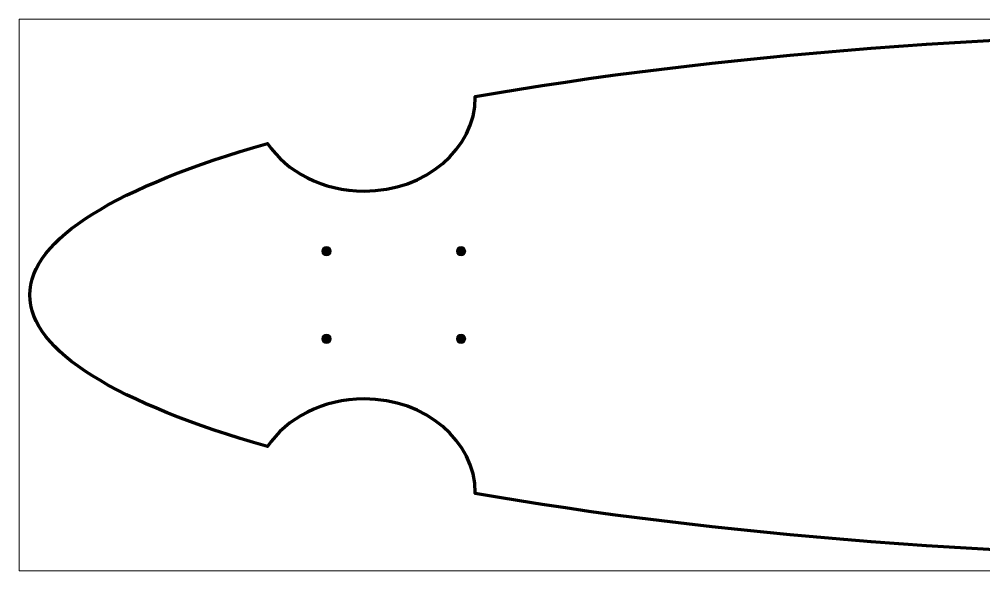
# Model space of a CAD drawing. Header units: inches. Extents: x 0 to 48, y -19.6 to 10.
# Drawn here: x 0 to 17.49, y -12.01 to -2.01 of the extents above; entities that cross this region are included whole.
import ezdxf

# ---------------------------------------------------------------- set-up
doc = ezdxf.new("R2010")
doc.units = ezdxf.units.IN
doc.header["$MEASUREMENT"] = 0
doc.layers.add('Layer 1', color=7, linetype='Continuous')

msp = doc.modelspace()

# ---------------------------------------------------------------- hatches: boundary and pattern name
at = {"layer": 'Layer 1', "true_color": 0xe6e7e8}
h = msp.add_hatch(color=254, dxfattribs=at)
edge = h.paths.add_edge_path()
edge.add_spline(control_points=[(5.655, -6.214), (5.655, -6.26), (5.617, -6.298), (5.571, -6.298), (5.524, -6.298), (5.486, -6.26), (5.486, -6.214), (5.486, -6.167), (5.524, -6.129), (5.571, -6.129), (5.617, -6.129), (5.655, -6.167), (5.655, -6.214)], knot_values=[0, 0, 0, 0, 1, 1, 1, 2, 2, 2, 3, 3, 3, 4, 4, 4, 4], degree=3, periodic=1)
h = msp.add_hatch(color=254, dxfattribs=at)
edge = h.paths.add_edge_path()
edge.add_spline(control_points=[(8.095, -6.214), (8.095, -6.26), (8.057, -6.298), (8.011, -6.298), (7.964, -6.298), (7.926, -6.26), (7.926, -6.214), (7.926, -6.167), (7.964, -6.129), (8.011, -6.129), (8.057, -6.129), (8.095, -6.167), (8.095, -6.214)], knot_values=[0, 0, 0, 0, 1, 1, 1, 2, 2, 2, 3, 3, 3, 4, 4, 4, 4], degree=3, periodic=1)
h = msp.add_hatch(color=254, dxfattribs=at)
edge = h.paths.add_edge_path()
edge.add_spline(control_points=[(5.655, -7.801), (5.655, -7.848), (5.617, -7.886), (5.571, -7.886), (5.524, -7.886), (5.486, -7.848), (5.486, -7.801), (5.486, -7.754), (5.524, -7.716), (5.571, -7.716), (5.617, -7.716), (5.655, -7.754), (5.655, -7.801)], knot_values=[0, 0, 0, 0, 1, 1, 1, 2, 2, 2, 3, 3, 3, 4, 4, 4, 4], degree=3, periodic=1)
h = msp.add_hatch(color=254, dxfattribs=at)
edge = h.paths.add_edge_path()
edge.add_spline(control_points=[(8.095, -7.801), (8.095, -7.848), (8.057, -7.886), (8.011, -7.886), (7.964, -7.886), (7.926, -7.848), (7.926, -7.801), (7.926, -7.754), (7.964, -7.716), (8.011, -7.716), (8.057, -7.716), (8.095, -7.754), (8.095, -7.801)], knot_values=[0, 0, 0, 0, 1, 1, 1, 2, 2, 2, 3, 3, 3, 4, 4, 4, 4], degree=3, periodic=1)

# ---------------------------------------------------------------- linework, layer by layer
at = {"layer": 'Layer 1', "lineweight": 0}
msp.add_lwpolyline([(48, -2.007), (48, -12.007), (0, -12.007), (0, -2.007), (48, -2.007)], dxfattribs=at)
at = {"layer": 'Layer 1', "color": 250, "lineweight": 18, "true_color": 0x231f20}
msp.add_lwpolyline([(48, -2.007), (48, -12.007), (0, -12.007), (0, -2.007), (48, -2.007)], dxfattribs=at)
at = {"layer": 'Layer 1', "lineweight": 0}
for points, knots in [([(24, -11.8), (30.03, -11.8), (35.536, -11.349), (39.731, -10.605), (39.731, -10.601), (39.731, -10.598), (39.731, -10.595), (39.731, -9.655), (40.633, -8.892), (41.746, -8.892), (42.498, -8.892), (43.154, -9.241), (43.501, -9.757), (46.214, -8.979), (47.809, -8.031), (47.809, -7.007), (47.809, -5.984), (46.214, -5.036), (43.501, -4.257), (43.154, -4.773), (42.498, -5.122), (41.746, -5.122), (40.633, -5.122), (39.731, -4.36), (39.731, -3.42), (39.731, -3.416), (39.731, -3.413), (39.731, -3.41), (35.536, -2.666), (30.03, -2.214), (24, -2.214), (17.97, -2.214), (12.464, -2.666), (8.269, -3.41), (8.269, -3.413), (8.269, -3.416), (8.269, -3.42), (8.269, -4.36), (7.367, -5.122), (6.254, -5.122), (5.502, -5.122), (4.846, -4.773), (4.499, -4.257), (1.785, -5.036), (0.192, -5.984), (0.192, -7.007), (0.192, -8.031), (1.785, -8.979), (4.499, -9.757), (4.846, -9.241), (5.502, -8.892), (6.254, -8.892), (7.367, -8.892), (8.269, -9.655), (8.269, -10.595), (8.269, -10.598), (8.269, -10.601), (8.269, -10.605), (12.464, -11.349), (17.97, -11.8), (24, -11.8)], [0, 0, 0, 0, 1, 1, 1, 2, 2, 2, 3, 3, 3, 4, 4, 4, 5, 5, 5, 6, 6, 6, 7, 7, 7, 8, 8, 8, 9, 9, 9, 10, 10, 10, 11, 11, 11, 12, 12, 12, 13, 13, 13, 14, 14, 14, 15, 15, 15, 16, 16, 16, 17, 17, 17, 18, 18, 18, 19, 19, 19, 20, 20, 20, 20]), ([(5.655, -6.214), (5.655, -6.26), (5.617, -6.298), (5.571, -6.298), (5.524, -6.298), (5.486, -6.26), (5.486, -6.214), (5.486, -6.167), (5.524, -6.129), (5.571, -6.129), (5.617, -6.129), (5.655, -6.167), (5.655, -6.214)], [0, 0, 0, 0, 1, 1, 1, 2, 2, 2, 3, 3, 3, 4, 4, 4, 4]), ([(8.095, -6.214), (8.095, -6.26), (8.057, -6.298), (8.011, -6.298), (7.964, -6.298), (7.926, -6.26), (7.926, -6.214), (7.926, -6.167), (7.964, -6.129), (8.011, -6.129), (8.057, -6.129), (8.095, -6.167), (8.095, -6.214)], [0, 0, 0, 0, 1, 1, 1, 2, 2, 2, 3, 3, 3, 4, 4, 4, 4]), ([(5.655, -7.801), (5.655, -7.848), (5.617, -7.886), (5.571, -7.886), (5.524, -7.886), (5.486, -7.848), (5.486, -7.801), (5.486, -7.754), (5.524, -7.716), (5.571, -7.716), (5.617, -7.716), (5.655, -7.754), (5.655, -7.801)], [0, 0, 0, 0, 1, 1, 1, 2, 2, 2, 3, 3, 3, 4, 4, 4, 4]), ([(8.095, -7.801), (8.095, -7.848), (8.057, -7.886), (8.011, -7.886), (7.964, -7.886), (7.926, -7.848), (7.926, -7.801), (7.926, -7.754), (7.964, -7.716), (8.011, -7.716), (8.057, -7.716), (8.095, -7.754), (8.095, -7.801)], [0, 0, 0, 0, 1, 1, 1, 2, 2, 2, 3, 3, 3, 4, 4, 4, 4])]:
    msp.add_open_spline(points, degree=3, knots=knots, dxfattribs=at)
at = {"layer": 'Layer 1', "color": 177, "lineweight": 70, "true_color": 0x2e3092}
msp.add_open_spline([(24, -11.8), (30.03, -11.8), (35.536, -11.349), (39.731, -10.605), (39.731, -10.601), (39.731, -10.598), (39.731, -10.595), (39.731, -9.655), (40.633, -8.892), (41.746, -8.892), (42.498, -8.892), (43.154, -9.241), (43.501, -9.757), (46.214, -8.979), (47.809, -8.031), (47.809, -7.007), (47.809, -5.984), (46.214, -5.036), (43.501, -4.257), (43.154, -4.773), (42.498, -5.122), (41.746, -5.122), (40.633, -5.122), (39.731, -4.36), (39.731, -3.42), (39.731, -3.416), (39.731, -3.413), (39.731, -3.41), (35.536, -2.666), (30.03, -2.214), (24, -2.214), (17.97, -2.214), (12.464, -2.666), (8.269, -3.41), (8.269, -3.413), (8.269, -3.416), (8.269, -3.42), (8.269, -4.36), (7.367, -5.122), (6.254, -5.122), (5.502, -5.122), (4.846, -4.773), (4.499, -4.257), (1.785, -5.036), (0.192, -5.984), (0.192, -7.007), (0.192, -8.031), (1.785, -8.979), (4.499, -9.757), (4.846, -9.241), (5.502, -8.892), (6.254, -8.892), (7.367, -8.892), (8.269, -9.655), (8.269, -10.595), (8.269, -10.598), (8.269, -10.601), (8.269, -10.605), (12.464, -11.349), (17.97, -11.8), (24, -11.8)], degree=3, knots=[0, 0, 0, 0, 1, 1, 1, 2, 2, 2, 3, 3, 3, 4, 4, 4, 5, 5, 5, 6, 6, 6, 7, 7, 7, 8, 8, 8, 9, 9, 9, 10, 10, 10, 11, 11, 11, 12, 12, 12, 13, 13, 13, 14, 14, 14, 15, 15, 15, 16, 16, 16, 17, 17, 17, 18, 18, 18, 19, 19, 19, 20, 20, 20, 20], dxfattribs=at)
at = {"layer": 'Layer 1', "color": 250, "lineweight": 18, "true_color": 0x231f20}
for points in [[(5.655, -6.214), (5.655, -6.26), (5.617, -6.298), (5.571, -6.298), (5.524, -6.298), (5.486, -6.26), (5.486, -6.214), (5.486, -6.167), (5.524, -6.129), (5.571, -6.129), (5.617, -6.129), (5.655, -6.167), (5.655, -6.214)], [(8.095, -6.214), (8.095, -6.26), (8.057, -6.298), (8.011, -6.298), (7.964, -6.298), (7.926, -6.26), (7.926, -6.214), (7.926, -6.167), (7.964, -6.129), (8.011, -6.129), (8.057, -6.129), (8.095, -6.167), (8.095, -6.214)], [(5.655, -7.801), (5.655, -7.848), (5.617, -7.886), (5.571, -7.886), (5.524, -7.886), (5.486, -7.848), (5.486, -7.801), (5.486, -7.754), (5.524, -7.716), (5.571, -7.716), (5.617, -7.716), (5.655, -7.754), (5.655, -7.801)], [(8.095, -7.801), (8.095, -7.848), (8.057, -7.886), (8.011, -7.886), (7.964, -7.886), (7.926, -7.848), (7.926, -7.801), (7.926, -7.754), (7.964, -7.716), (8.011, -7.716), (8.057, -7.716), (8.095, -7.754), (8.095, -7.801)]]:
    msp.add_open_spline(points, degree=3, knots=[0, 0, 0, 0, 1, 1, 1, 2, 2, 2, 3, 3, 3, 4, 4, 4, 4], dxfattribs=at)

doc.saveas('drawing.dxf')
